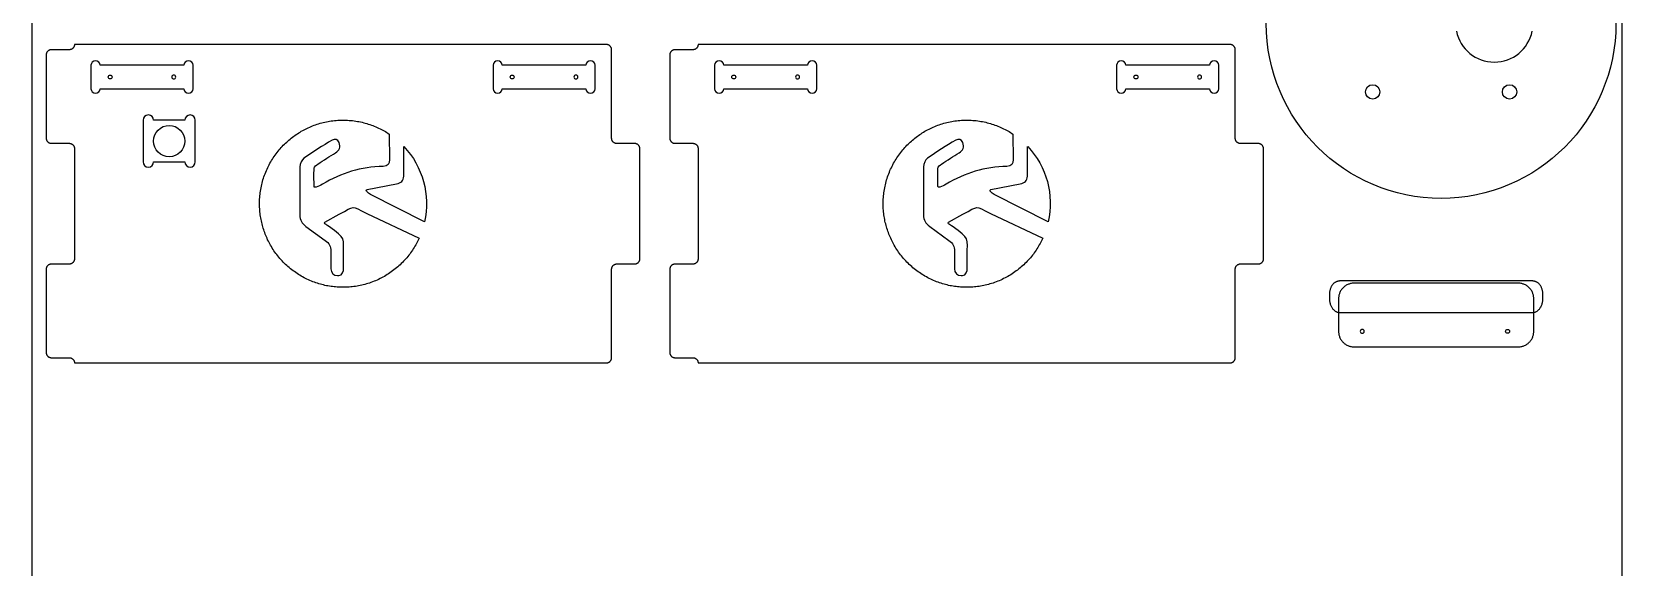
# Model space of a CAD drawing. Header units: millimetres. Extents: x -610 to 2074, y -2456 to 950.
# Drawn here: x -610 to 610, y -279 to 131 of the extents above; entities that cross this region are included whole.
import ezdxf

# ---------------------------------------------------------------- set-up
doc = ezdxf.new("R2010")
doc.units = ezdxf.units.MM
for name, color, linetype, true_color in [('10mm deep inside', 131, 'Continuous', 0x5ffffb), ('18mm birch plywood sheet', 11, 'Continuous', 0xff6151), ('3mm pilot holes', 4, 'Continuous', 0x00fbff), ('4mm deep inside', 151, 'Continuous', 0x72bcff), ('through cut inside 6mm', 18, 'Continuous', 0x000000), ('through cut outside 6mm bit', 96, 'Continuous', 0x007f00)]:
    doc.layers.add(name, color=color, linetype=linetype, true_color=true_color)

msp = doc.modelspace()

# ---------------------------------------------------------------- linework, layer by layer
at = {"layer": '10mm deep inside'}
for points in [[(-524.6, 63.2), (-524.6, 31.2)], [(-492.6, 63.2), (-516.6, 63.2)], [(-484.6, 31.2), (-484.6, 63.2)], [(-516.6, 31.2), (-492.6, 31.2)]]:
    msp.add_lwpolyline(points, dxfattribs=at)
for centre, radius, start, end in [((511.9, 137.4), 29.7, 191.6712, 348.3288), ((-520.6, 63.2), 4, 0, 180), ((-488.6, 63.2), 4, 0, 180), ((-520.6, 31.2), 4, 180, 0), ((-488.6, 31.2), 4, 180, 0)]:
    msp.add_arc(centre, radius, start, end, dxfattribs=at)
for points in [[(393.5, -60), (385.5, -60), (385.5, -69.8)], [(549.1, -69.8), (549.1, -60), (541.1, -60)], [(385.5, -74), (385.5, -84.2), (393.5, -84.2)], [(541.1, -84.2), (549.1, -84.2), (549.1, -74)]]:
    msp.add_rational_spline(points, [1, 0.707106781187, 1], degree=2, dxfattribs=at)
for points in [[(541.1, -60), (467.3, -60), (393.5, -60)], [(385.5, -69.8), (385.5, -71.9), (385.5, -74)], [(549.1, -74), (549.1, -71.9), (549.1, -69.8)], [(393.5, -84.2), (467.3, -84.2), (541.1, -84.2)]]:
    msp.add_open_spline(points, degree=2, dxfattribs=at)
at = {"layer": '18mm birch plywood sheet'}
msp.add_lwpolyline([(-610, -1502.1), (610, -1502.1), (610, 937.9), (-610, 937.9)], close=True, dxfattribs=at)
at = {"layer": '3mm pilot holes'}
for centre in [(-549.9, 96.3), (-241.5, 96.3), (-71.5, 96.3), (237, 96.3), (522.1, -98.6)]:
    msp.add_circle(centre, 1.5, dxfattribs=at)
at = {"layer": '3mm pilot holes', "extrusion": (0, 0, -1)}
for centre in [(501.1, 96.3), (192.6, 96.3), (22.6, 96.3), (-285.8, 96.3), (-410.6, -98.6)]:
    msp.add_circle(centre, 1.5, dxfattribs=at)
at = {"layer": '4mm deep inside'}
for p, q in [((-493.3, 105.3), (-557.6, 105.3)), ((-184.9, 105.3), (-249.2, 105.3)), ((-14.9, 105.3), (-79.2, 105.3)), ((293.5, 105.3), (229.2, 105.3)), ((-557.6, 87.3), (-493.3, 87.3)), ((-249.2, 87.3), (-184.9, 87.3)), ((-79.2, 87.3), (-14.9, 87.3)), ((229.2, 87.3), (293.5, 87.3))]:
    msp.add_line(p, q, dxfattribs=at)
for points in [[(-564.6, 105.3), (-564.6, 87.3)], [(-486.3, 87.3), (-486.3, 105.3)], [(-256.2, 105.3), (-256.2, 87.3)], [(-177.9, 87.3), (-177.9, 105.3)], [(-86.2, 105.3), (-86.2, 87.3)], [(-7.9, 87.3), (-7.9, 105.3)], [(222.2, 105.3), (222.2, 87.3)], [(300.5, 87.3), (300.5, 105.3)]]:
    msp.add_lwpolyline(points, dxfattribs=at)
for centre, start, end in [((-561.1, 105.3), 0, 180), ((-489.8, 105.3), 360, 180), ((-252.7, 105.3), 0, 180), ((-181.4, 105.3), 360, 180), ((-82.7, 105.3), 0, 180), ((-11.4, 105.3), 360, 180), ((225.7, 105.3), 0, 180), ((297, 105.3), 360, 180), ((-561.1, 87.3), 180, 0), ((-489.8, 87.3), 180, 0), ((-252.7, 87.3), 180, 0), ((-181.4, 87.3), 180, 0), ((-82.7, 87.3), 180, 0), ((-11.4, 87.3), 180, 0), ((225.7, 87.3), 180, 0), ((297, 87.3), 180, 0)]:
    msp.add_arc(centre, 3.5, start, end, dxfattribs=at)
at = {"layer": 'through cut inside 6mm', "color": 168, "true_color": 0x0d1112}
for p, q in [((-335.8, 52.6), (-335.7, 33.2)), ((142.6, 52.6), (142.7, 33.2)), ((-324.7, 20.4), (-324.5, 43)), ((153.7, 20.4), (153.9, 43)), ((-404.4, 27.5), (-404.4, -9.5)), ((74, 27.5), (74, -9.5)), ((-352.8, 10), (-330.3, 14.4)), ((125.6, 10), (148.1, 14.4)), ((-308.7, -14.7), (-350.1, 6.3)), ((169.7, -14.7), (128.3, 6.3)), ((-385.2, -14.9), (-374.3, -8.9)), ((-353, -8.2), (-312.9, -27.2)), ((93.2, -14.9), (104.1, -8.9)), ((125.4, -8.2), (165.5, -27.2)), ((-399.7, -18.2), (-385, -28.9)), ((78.8, -18.2), (93.4, -28.9)), ((-380.6, -37.4), (-380.6, -50.6)), ((-370.8, -50.3), (-370.9, -41.4)), ((97.8, -37.4), (97.8, -50.6)), ((107.6, -50.3), (107.6, -41.4)), ((-375.5, -55.9), (-374.5, -55.8)), ((102.9, -55.9), (103.9, -55.8))]:
    msp.add_line(p, q, dxfattribs=at)
at = {"layer": 'through cut inside 6mm'}
for centre, radius in [((418.6, 84.9), 5.5), ((523.6, 84.9), 5.5), ((-504.6, 47.2), 12)]:
    msp.add_circle(centre, radius, dxfattribs=at)
at = {"layer": 'through cut inside 6mm', "color": 168, "true_color": 0x0d1112, "extrusion": (0, 0, -1)}
for centre in [(371.3, -0.8), (-107.2, -0.8)]:
    msp.add_arc(centre, 64.1, 136.8245, 192.5305, dxfattribs=at)
at = {"layer": 'through cut inside 6mm', "color": 168, "true_color": 0x0d1112}
for points in [[(-312.9, -27.2), (-331.3, -67.9), (-375.9, -64.7), (-420.5, -61.5), (-432.8, -18.5), (-445.2, 24.4), (-409.1, 50.9), (-373.1, 77.3), (-335.8, 52.6)], [(165.5, -27.2), (147.1, -67.9), (102.5, -64.7), (58, -61.5), (45.6, -18.5), (33.2, 24.4), (69.3, 50.9), (105.3, 77.3), (142.6, 52.6)]]:
    msp.add_rational_spline(points, [1, 0.820105067172, 1, 0.820105067172, 1, 0.820105067172, 1, 0.820105067172, 1], degree=2, knots=[273.107119, 273.107119, 273.107119, 535.021221, 535.021221, 796.935323, 796.935323, 1058.849425, 1058.849425, 1320.763526, 1320.763526, 1320.763526], dxfattribs=at)
for points in [[(-374.3, 46.2), (-375.2, 48.4), (-377.6, 49.2), (-379.6, 48)], [(104.1, 46.2), (103.2, 48.4), (100.8, 49.2), (98.8, 48)], [(-379.6, 48), (-386.9, 43.5), (-394.3, 39.1), (-401.2, 34.2)], [(-390.5, 29.6), (-386.1, 32.6), (-381.5, 35.4), (-377, 38.3)], [(-377, 38.3), (-374.2, 40.1), (-372.9, 42.5), (-374.3, 46.2)], [(98.8, 48), (91.5, 43.5), (84.1, 39.1), (77.2, 34.2)], [(87.9, 29.6), (92.3, 32.6), (96.9, 35.4), (101.4, 38.3)], [(101.4, 38.3), (104.2, 40.1), (105.6, 42.5), (104.1, 46.2)], [(-401.2, 34.2), (-403, 32.9), (-404.4, 29.8), (-404.4, 27.5)], [(-393.5, 12.5), (-393.5, 17.2), (-393.7, 21.8), (-393.4, 26.4)], [(-393.4, 26.4), (-393.3, 27.6), (-391.7, 28.8), (-390.5, 29.6)], [(-340.5, 27.7), (-357.3, 27.5), (-372.7, 22.8), (-387, 14.2)], [(-335.7, 33.2), (-335.6, 29.7), (-336.7, 27.8), (-340.5, 27.7)], [(77.2, 34.2), (75.4, 32.9), (74, 29.8), (74, 27.5)], [(85, 12.5), (84.9, 17.2), (84.8, 21.8), (85.1, 26.4)], [(85.1, 26.4), (85.1, 27.6), (86.7, 28.8), (87.9, 29.6)], [(137.9, 27.7), (121.2, 27.5), (105.7, 22.8), (91.4, 14.2)], [(142.7, 33.2), (142.8, 29.7), (141.7, 27.8), (137.9, 27.7)], [(-392.8, 11.8), (-393.2, 11.8), (-393.5, 12.1), (-393.5, 12.5)], [(-387, 14.2), (-388.5, 13.2), (-390.2, 12.6), (-391.8, 11.8)], [(-330.3, 14.4), (-326.9, 15), (-324.7, 16.9), (-324.7, 20.4)], [(85.7, 11.8), (85.3, 11.8), (85, 12.1), (85, 12.5)], [(91.4, 14.2), (89.9, 13.2), (88.2, 12.6), (86.6, 11.8)], [(148.1, 14.4), (151.6, 15), (153.7, 16.9), (153.7, 20.4)], [(-391.8, 11.8), (-392.1, 11.7), (-392.3, 11.8), (-392.8, 11.8)], [(-353.3, 8.8), (-353.6, 9.3), (-353.4, 9.9), (-352.8, 10)], [(-350.1, 6.3), (-351.2, 6.9), (-352.3, 7.6), (-353.3, 8.8)], [(86.6, 11.8), (86.4, 11.7), (86.1, 11.8), (85.7, 11.8)], [(125.1, 8.8), (124.8, 9.3), (125.1, 9.9), (125.6, 10)], [(128.3, 6.3), (127.2, 6.9), (126.1, 7.6), (125.1, 8.8)], [(-404.4, -9.5), (-404.4, -13.2), (-402.7, -16), (-399.7, -18.2)], [(-374.3, -8.9), (-361.1, -2.2), (-365.9, -2), (-353, -8.2)], [(74, -9.5), (74, -13.2), (75.7, -16), (78.8, -18.2)], [(104.1, -8.9), (117.4, -2.2), (112.5, -2), (125.4, -8.2)], [(-385.2, -16.1), (-385.7, -15.9), (-385.7, -15.2), (-385.2, -14.9)], [(-382.3, -18), (-383.1, -17.5), (-383.9, -17), (-385.2, -16.1)], [(-370.9, -41.4), (-371, -26.4), (-368.5, -28), (-382.3, -18)], [(93.2, -16.1), (92.7, -15.9), (92.7, -15.2), (93.2, -14.9)], [(96.1, -18), (95.3, -17.5), (94.5, -17), (93.2, -16.1)], [(107.6, -41.4), (107.4, -26.4), (110, -28), (96.1, -18)], [(-385, -28.9), (-381.8, -31), (-380.5, -33.5), (-380.6, -37.4)], [(93.4, -28.9), (96.6, -31), (97.9, -33.5), (97.8, -37.4)], [(-380.6, -50.6), (-380.6, -53.6), (-378.5, -56), (-375.5, -55.9)], [(-374.5, -55.8), (-371.8, -55.8), (-370.7, -52.5), (-370.8, -50.3)], [(97.8, -50.6), (97.8, -53.6), (99.9, -56), (102.9, -55.9)], [(103.9, -55.8), (106.6, -55.8), (107.7, -52.5), (107.6, -50.3)]]:
    msp.add_open_spline(points, degree=3, dxfattribs=at)
at = {"layer": 'through cut outside 6mm bit'}
msp.add_circle((471.1, 137.4), 134.1, dxfattribs=at)
for points in [[(-595, 117.2), (-599, 117.2), (-599, 113.2)], [(-577.3, 121.2), (-577.3, 117.2), (-581.3, 117.2)], [(-165.2, 117.2), (-165.2, 121.2), (-169.2, 121.2)], [(-116.6, 117.2), (-120.6, 117.2), (-120.6, 113.2)], [(-98.9, 121.2), (-98.9, 117.2), (-102.9, 117.2)], [(313.2, 117.2), (313.2, 121.2), (309.2, 121.2)], [(-599, 49.5), (-599, 45.5), (-595, 45.5)], [(-161.2, 45.3), (-165.2, 45.3), (-165.2, 49.3)], [(-120.6, 49.5), (-120.6, 45.5), (-116.6, 45.5)], [(317.2, 45.3), (313.2, 45.3), (313.2, 49.3)], [(-581.3, 45.5), (-577.3, 45.5), (-577.3, 41.5)], [(-143.5, 41.3), (-143.5, 45.3), (-147.5, 45.3)], [(-102.9, 45.5), (-98.9, 45.5), (-98.9, 41.5)], [(334.9, 41.3), (334.9, 45.3), (330.9, 45.3)], [(-595, -47.1), (-599, -47.1), (-599, -51.1)], [(-577.3, -43.1), (-577.3, -47.1), (-581.3, -47.1)], [(-165.2, -50.9), (-165.2, -46.9), (-161.2, -46.9)], [(-147.5, -46.9), (-143.5, -46.9), (-143.5, -42.9)], [(-116.6, -47.1), (-120.6, -47.1), (-120.6, -51.1)], [(-98.9, -43.1), (-98.9, -47.1), (-102.9, -47.1)], [(313.2, -50.9), (313.2, -46.9), (317.2, -46.9)], [(330.9, -46.9), (334.9, -46.9), (334.9, -42.9)], [(404.4, -61.7), (392.4, -61.7), (392.4, -73.7)], [(542.2, -73.7), (542.2, -61.7), (530.2, -61.7)], [(392.4, -98.5), (392.4, -110.5), (404.4, -110.5)], [(530.2, -110.5), (542.2, -110.5), (542.2, -98.5)], [(-599, -114.8), (-599, -118.8), (-595, -118.8)], [(-581.3, -118.8), (-577.3, -118.8), (-577.3, -122.8)], [(-169.2, -122.8), (-165.2, -122.8), (-165.2, -118.8)], [(-120.6, -114.8), (-120.6, -118.8), (-116.6, -118.8)], [(-102.9, -118.8), (-98.9, -118.8), (-98.9, -122.8)], [(309.2, -122.8), (313.2, -122.8), (313.2, -118.8)]]:
    msp.add_rational_spline(points, [1, 0.707106781187, 1], degree=2, dxfattribs=at)
for points in [[(-599, 113.2), (-599, 81.3), (-599, 49.5)], [(-581.3, 117.2), (-588.2, 117.2), (-595, 117.2)], [(-169.2, 121.2), (-373.3, 121.2), (-577.3, 121.2)], [(-165.2, 49.3), (-165.2, 83.2), (-165.2, 117.2)], [(-120.6, 113.2), (-120.6, 81.3), (-120.6, 49.5)], [(-102.9, 117.2), (-109.7, 117.2), (-116.6, 117.2)], [(309.2, 121.2), (105.2, 121.2), (-98.9, 121.2)], [(313.2, 49.3), (313.2, 83.2), (313.2, 117.2)], [(-595, 45.5), (-588.2, 45.5), (-581.3, 45.5)], [(-577.3, 41.5), (-577.3, 20.3), (-577.3, -0.8)], [(-147.5, 45.3), (-154.4, 45.3), (-161.2, 45.3)], [(-143.5, -0.8), (-143.5, 20.2), (-143.5, 41.3)], [(-116.6, 45.5), (-109.7, 45.5), (-102.9, 45.5)], [(-98.9, 41.5), (-98.9, 20.3), (-98.9, -0.8)], [(330.9, 45.3), (324.1, 45.3), (317.2, 45.3)], [(334.9, -0.8), (334.9, 20.2), (334.9, 41.3)], [(-577.3, -0.8), (-577.3, -21.9), (-577.3, -43.1)], [(-143.5, -42.9), (-143.5, -21.8), (-143.5, -0.8)], [(-98.9, -0.8), (-98.9, -21.9), (-98.9, -43.1)], [(334.9, -42.9), (334.9, -21.8), (334.9, -0.8)], [(-581.3, -47.1), (-588.2, -47.1), (-595, -47.1)], [(-161.2, -46.9), (-154.4, -46.9), (-147.5, -46.9)], [(-102.9, -47.1), (-109.7, -47.1), (-116.6, -47.1)], [(317.2, -46.9), (324.1, -46.9), (330.9, -46.9)], [(-599, -51.1), (-599, -82.9), (-599, -114.8)], [(-165.2, -118.8), (-165.2, -84.8), (-165.2, -50.9)], [(-120.6, -51.1), (-120.6, -82.9), (-120.6, -114.8)], [(313.2, -118.8), (313.2, -84.8), (313.2, -50.9)], [(530.2, -61.7), (467.3, -61.7), (404.4, -61.7)], [(392.4, -73.7), (392.4, -86.1), (392.4, -98.5)], [(542.2, -98.5), (542.2, -86.1), (542.2, -73.7)], [(-595, -118.8), (-588.2, -118.8), (-581.3, -118.8)], [(-116.6, -118.8), (-109.7, -118.8), (-102.9, -118.8)], [(404.4, -110.5), (467.3, -110.5), (530.2, -110.5)], [(-577.3, -122.8), (-373.3, -122.8), (-169.2, -122.8)], [(-98.9, -122.8), (105.2, -122.8), (309.2, -122.8)]]:
    msp.add_open_spline(points, degree=2, dxfattribs=at)

doc.saveas('drawing.dxf')
